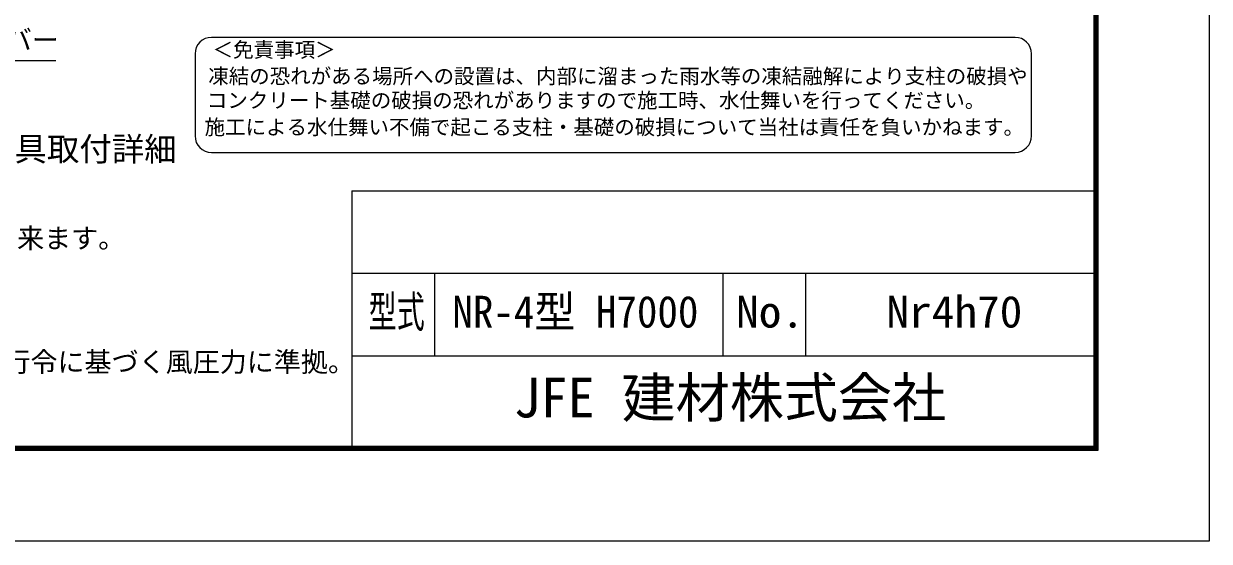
# Model space of a CAD drawing. Units: millimetres, scale not verified. Extents: x -8399 to 8401, y -5940 to 5940.
# Drawn here: x 2648 to 8401, y -5940 to -3430 of the extents above; entities that cross this region are included whole.
import ezdxf
from ezdxf.enums import TextEntityAlignment as Align

# ---------------------------------------------------------------- set-up
doc = ezdxf.new("R2010")
doc.units = ezdxf.units.MM
doc.header["$LTSCALE"] = 20
for name, color, linetype, lineweight in [('0-9_D-STR-TXT', 7, 'Continuous', 13), ('0-C_D-TTL-TXT', 7, 'Continuous', 13), ('0-E_D-TTL', 7, 'Continuous', 25)]:
    doc.layers.add(name, color=color, linetype=linetype, lineweight=lineweight)
doc.styles.add('ＭＳ ゴシック', font='')
doc.styles.get('ＭＳ ゴシック').set_extended_font_data('MS Gothic')

msp = doc.modelspace()

# ---------------------------------------------------------------- linework, layer by layer
at = {"layer": '0-9_D-STR-TXT'}
msp.add_line((2803.94, -3608.93), (1960.5, -3608.93), dxfattribs=at)
at = {"layer": '0-C_D-TTL-TXT', "color": 2}
for p, q in [((7458.16, -3495.76), (3559.1, -3495.76)), ((3479.39, -3575.48), (3479.39, -3974.06)), ((7537.88, -3974.06), (7537.88, -3575.48)), ((3559.1, -4053.78), (7458.16, -4053.78))]:
    msp.add_line(p, q, dxfattribs=at)
for centre, start, end in [((3559.1, -3575.48), 90, 180), ((7458.16, -3575.48), 0, 90), ((3559.1, -3974.06), 180, 270), ((7458.16, -3974.06), 270, 0)]:
    msp.add_arc(centre, 79.72, start, end, dxfattribs=at)
at = {"layer": '0-E_D-TTL'}
for p, q in [((4240.64, -4239.55), (4240.64, -5479.55)), ((4240.64, -4239.55), (7840.64, -4239.55)), ((4240.64, -4639.55), (7840.64, -4639.55)), ((4640.64, -4639.55), (4640.64, -5039.55)), ((6040.64, -4639.55), (6040.64, -5039.55)), ((6440.64, -4639.55), (6440.64, -5039.55)), ((4240.64, -5039.55), (7840.64, -5039.55))]:
    msp.add_line(p, q, dxfattribs=at)
at = {"layer": '0-E_D-TTL', "color": 2}
msp.add_lwpolyline([(-8399.36, 5940.45), (8400.64, 5940.45), (8400.64, -5939.55), (-8399.36, -5939.55)], close=True, dxfattribs=at)
at = {"layer": '0-E_D-TTL'}
for points in [[(-7859.36, 5500.45), (7860.64, 5500.45), (7860.64, -5499.55), (-7859.36, -5499.55)], [(-7854.36, 5495.45), (7855.64, 5495.45), (7855.64, -5494.55), (-7854.36, -5494.55)], [(-7849.36, 5490.45), (7850.64, 5490.45), (7850.64, -5489.55), (-7849.36, -5489.55)], [(-7844.36, 5485.45), (7845.64, 5485.45), (7845.64, -5484.55), (-7844.36, -5484.55)], [(-7839.36, 5480.45), (7840.64, 5480.45), (7840.64, -5479.55), (-7839.36, -5479.55)]]:
    msp.add_lwpolyline(points, close=True, dxfattribs=at)

# ---------------------------------------------------------------- texts
at = {"layer": '0-9_D-STR-TXT', "style": 'ＭＳ ゴシック'}
msp.add_text('ネットバー', height=96.19, dxfattribs=at).set_placement((2162.82, -3585.03), align=Align.BOTTOM_LEFT)
at = {"layer": '0-C_D-TTL-TXT', "style": 'ＭＳ ゴシック'}
for s, height, p in [('＜免責事項＞ \u3000\u3000', 72.87, (3565.01, -3614.03)), ('凍結の恐れがある場所への設置は、内部に溜まった雨水等の凍結融解により支柱の破損や', 72.87, (3543.45, -3742.36)), ('コンクリート基礎の破損の恐れがありますので施工時、水仕舞いを行ってください。', 72.87, (3536.9, -3859.43)), ('施工による水仕舞い不備で起こる支柱・基礎の破損について当社は責任を負いかねます。 ', 72.87, (3525.75, -3989.35)), ('胴縁固定金具取付詳細', 115.4, (1816.24, -4129.81)), ('（備\u3000考）本図に使用する菱形金網は下記規格を選択出来ます。', 96.19, (-664.26, -4546.75)), ('（設計条件）風荷重：昭和57年改正 建築基準法・同施行令に基づく風圧力に準拠。', 96.19, (-664.26, -5146.75)), ('JFE 建材株式会社', 192.4, (5025.4, -5396.55))]:
    msp.add_text(s, height=height, dxfattribs=at).set_placement(p, align=Align.BOTTOM_LEFT)
for s, width, p in [('型式', 0.65, (4321.17, -4949.15)), ('NR-4型 H7000', 0.95, (4727.84, -4949.15)), ('No.', 1.05, (6104.64, -4949.15)), ('Nr4h70', 1.05, (6833.97, -4949.15))]:
    msp.add_text(s, height=153.9, dxfattribs=dict(at, width=width)).set_placement(p, align=Align.BOTTOM_LEFT)

doc.saveas('drawing.dxf')
